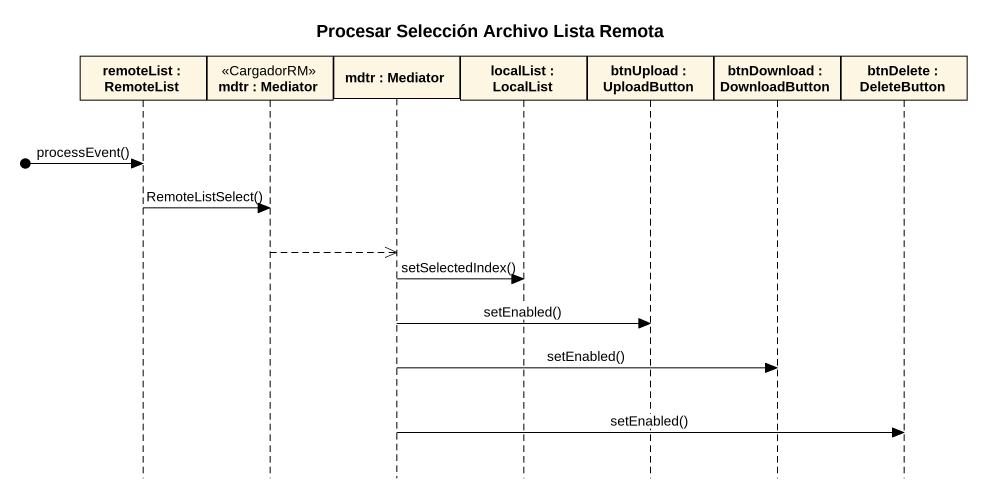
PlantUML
@startuml
title Procesar Selección Archivo Lista Remota
hide footbox
participant "remoteList : RemoteList" as remoteList
participant "mdtr : Mediator" as mdtr <<CargadorRM>>
participant "mdtr : Mediator" as mdtr_2
participant "localList : LocalList" as localList
participant "btnUpload : UploadButton" as btnUpload
participant "btnDownload : DownloadButton" as btnDownload
participant "btnDelete : DeleteButton" as btnDelete

[o-> remoteList : processEvent()
remoteList -> mdtr : RemoteListSelect()
mdtr -->> mdtr_2
mdtr_2 -> localList : setSelectedIndex()
mdtr_2 -> btnUpload : setEnabled()
mdtr_2 -> btnDownload : setEnabled()
mdtr_2 -> btnDelete : setEnabled()
@enduml
